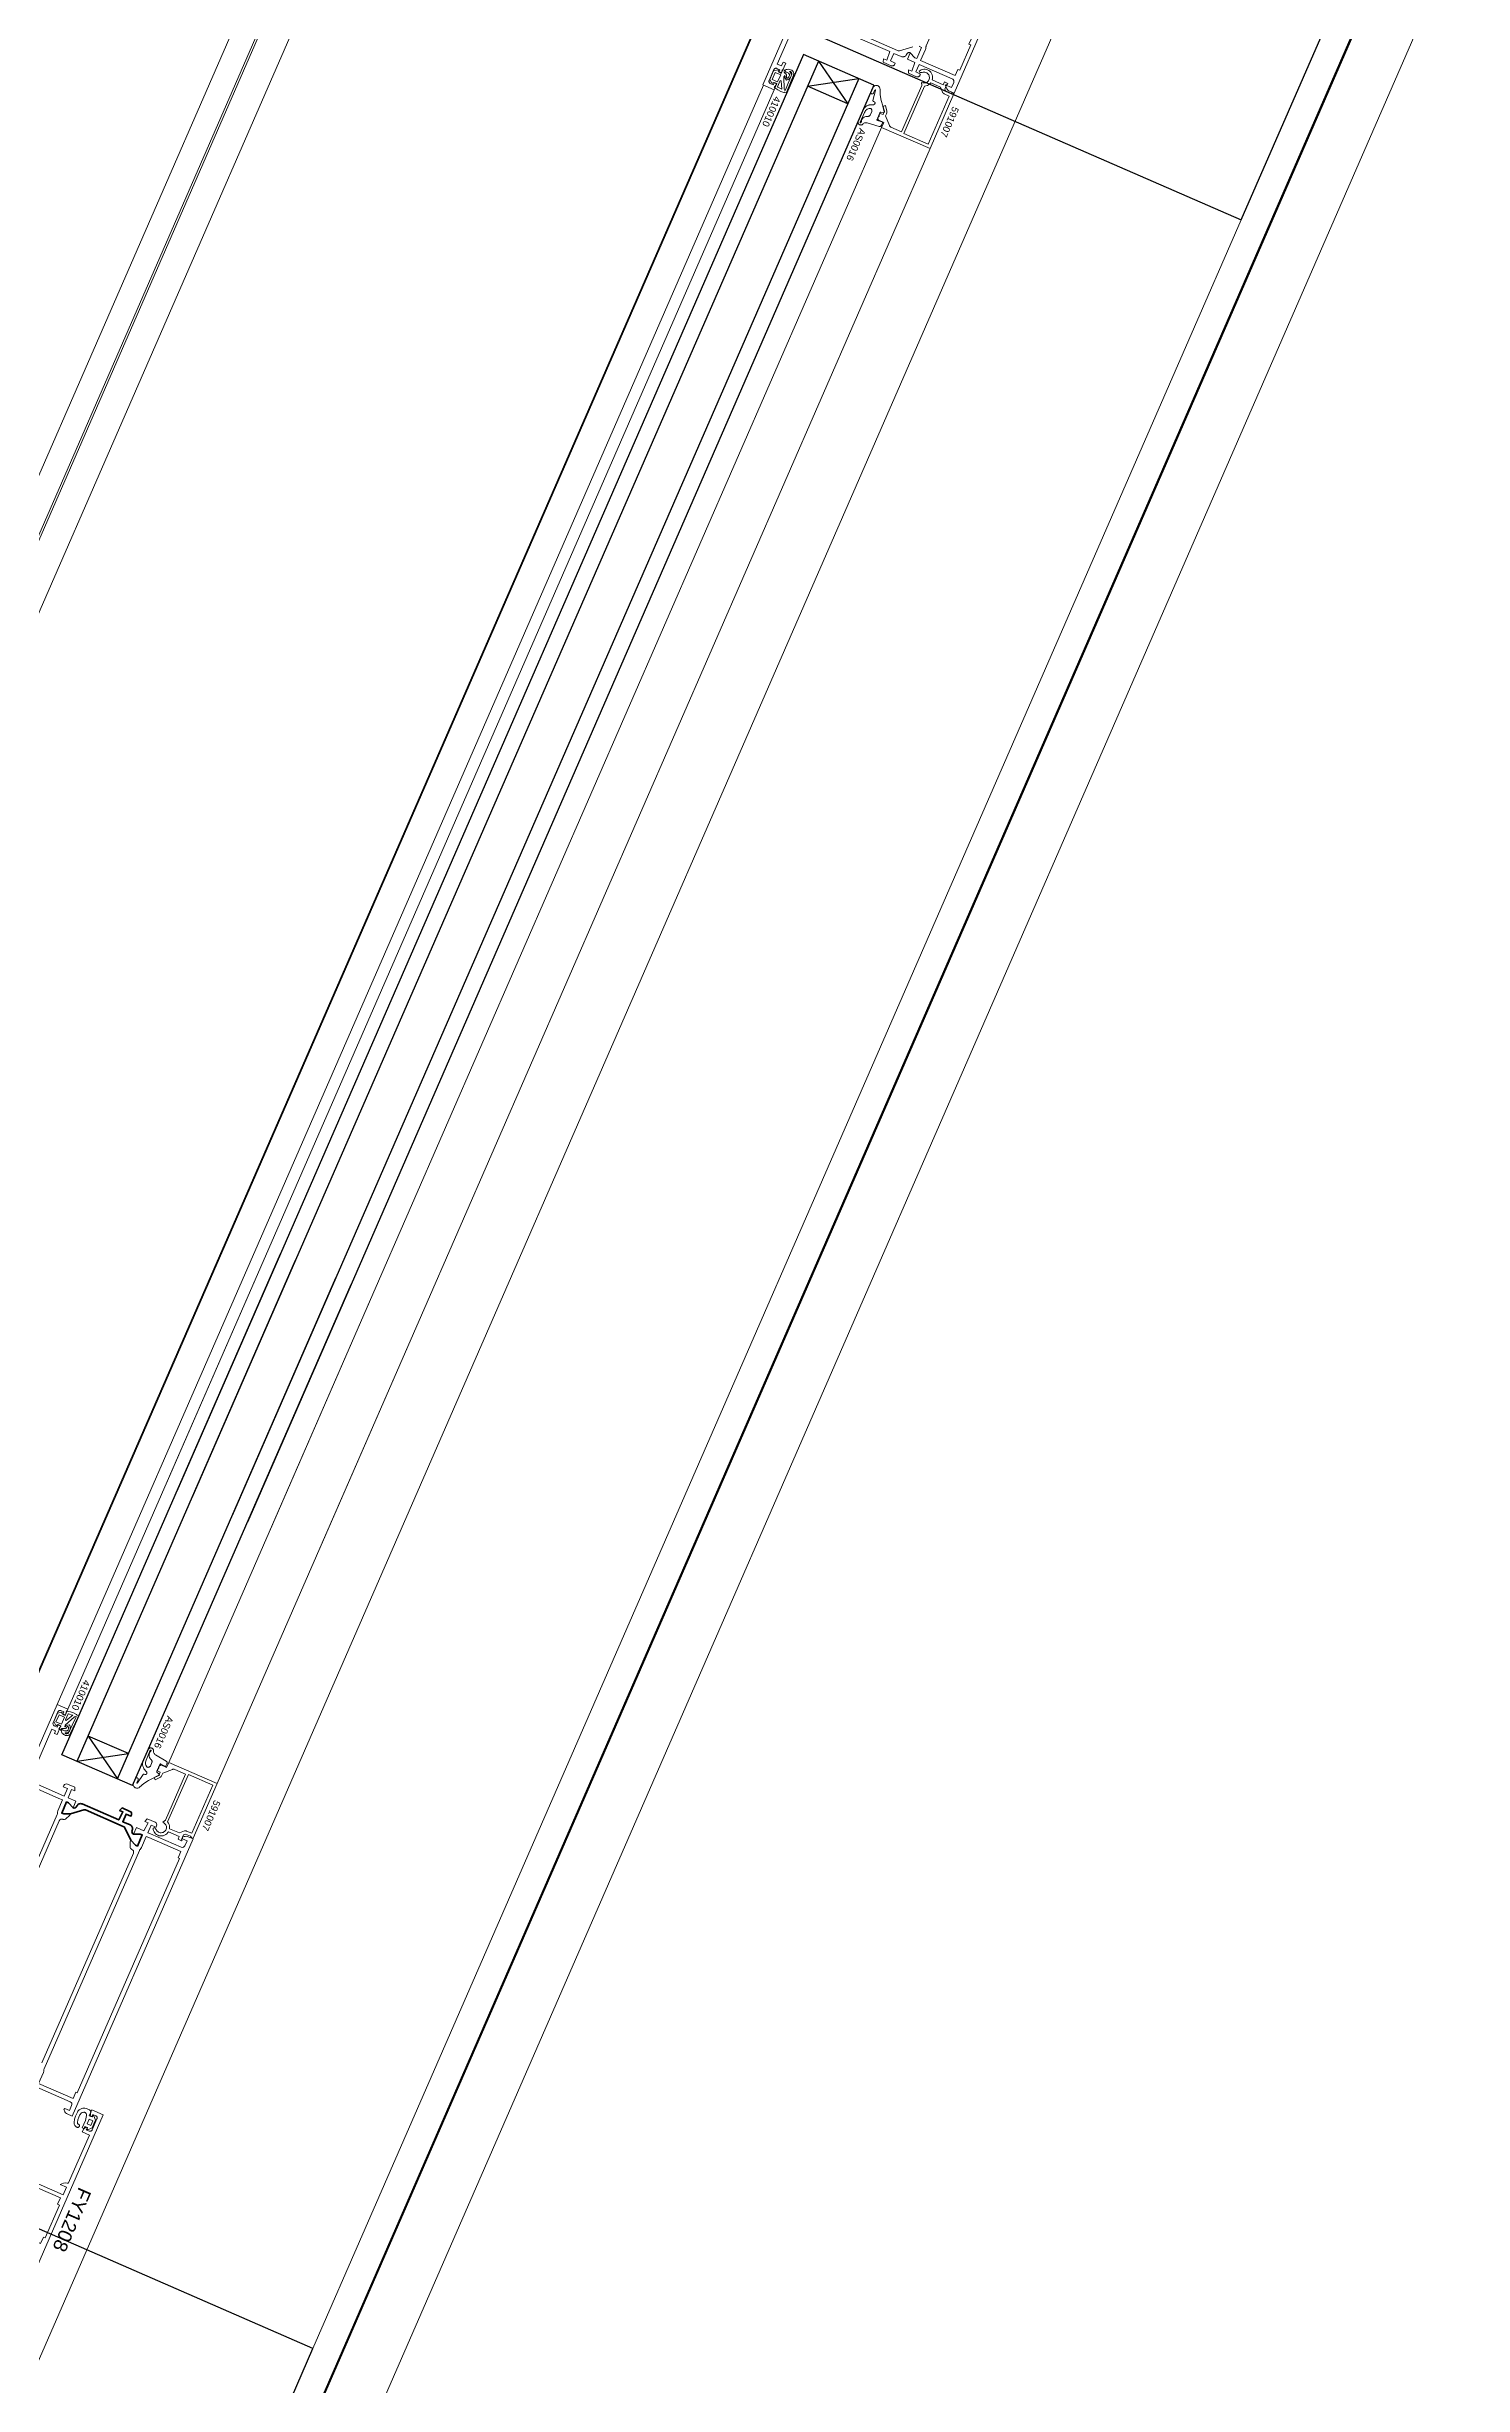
# Model space of a CAD drawing. Header units: millimetres. Extents: x -37281 to 954596, y -59787 to 956680.
# Drawn here: x 5514 to 6029, y -15148 to -14298 of the extents above; entities that cross this region are included whole.
import ezdxf
from ezdxf.enums import TextEntityAlignment as Align

# ---------------------------------------------------------------- set-up
doc = ezdxf.new("R2010")
doc.units = ezdxf.units.MM
doc.header["$MEASUREMENT"] = 0
doc.linetypes.add('Dot & Dashed', pattern=[670.277762, 352.777767, -176.388884, 0, -141.111112])
doc.linetypes.add('Double Dashed', pattern=[1093.611073, 529.166651, -211.666656, 141.111112, -211.666656])
for name, color, linetype, lineweight in [('0_Pen_No__2', 8, 'Continuous', 15), ('0_Pen_No__5', 7, 'Continuous', 25), ('0_Pen_No__6', 7, 'Continuous', 35), ('0_Pen_No__7', 7, 'Continuous', 35), ('0_Pen_No__9', 7, 'Continuous', 13), ('New_A-20-M_Floor_Slab_Pen_No__89', 8, 'Continuous', 20), ('New_A-20-M_Roof_Pen_No__93', 8, 'Continuous', 13), ('New_A-25-M_Curtain_Wall_Pen_No__90', 8, 'Continuous', 20), ('New_A-25-M_Wall_Ext_Pen_No__87', 8, 'Continuous', 20), ('New_ArchiCAD Windows_Pen_No__3', 7, 'Continuous', 18), ('New_ArchiCAD Zone Stamps_Pen_No__9', 7, 'Continuous', 13)]:
    doc.layers.add(name, color=color, linetype=linetype, lineweight=lineweight)
for name, color, linetype, lineweight, true_color in [('0_Pen_No__40', 7, 'Continuous', 35, 0x2a2a2a), ('New_A-15-MG_Structural_Grid_Phase_2_Pen_No__222', 7, 'Continuous', 13, 0x65af33), ('New_A-25-M_Curtain_Wall_Pen_No__69', 7, 'Continuous', 20, 0x606060), ('New_A-35-M_FFE-Zone_Pen_No__74', 7, 'Continuous', 20, 0x606060), ('New_ArchiCAD Windows_Pen_No__23', 7, 'Continuous', 30, 0x2a2a2a)]:
    doc.layers.add(name, color=color, linetype=linetype, lineweight=lineweight, true_color=true_color)
for name, color, linetype in [('New_A-15-MG_Structural_Grid_Phase_2', 7, 'Continuous'), ('New_A-20-M_Floor_Slab', 7, 'Continuous'), ('New_A-20-M_Roof', 7, 'Continuous'), ('New_A-25-M_Curtain_Wall', 7, 'Continuous'), ('New_A-25-M_Wall_Ext', 7, 'Continuous'), ('New_A-35-M_FFE-Zone', 7, 'Continuous'), ('New_ArchiCAD Windows', 7, 'Continuous')]:
    doc.layers.add(name, color=color, linetype=linetype)
doc.styles.add('GENERATED_STYLE_2', font='')
doc.styles.add('GENERATED_STYLE_3', font='')
doc.styles.add('GENERATED_STYLE_4', font='')
doc.styles.get('GENERATED_STYLE_2').set_extended_font_data('Arial', bold=True)
doc.styles.get('GENERATED_STYLE_3').set_extended_font_data('Arial')
doc.styles.get('GENERATED_STYLE_4').set_extended_font_data('Swis721 BT')

# ---------------------------------------------------------------- blocks, each defined once
blk = doc.blocks.new('Wall_2_3', base_point=(10092.6, -4631.3))
at = {"layer": 'New_A-25-M_Wall_Ext_Pen_No__87', "linetype": 'Continuous', "flags": 128}
for points in [[(10000.93, -4591.33), (2142.47, -22613.27)], [(2234.14, -22653.24), (10092.6, -4631.3)]]:
    blk.add_lwpolyline(points, dxfattribs=at)
blk = doc.blocks.new('Wall_4_3', base_point=(9982.59, -4632.6))
at = {"layer": 'New_A-25-M_Wall_Ext_Pen_No__87', "linetype": 'Continuous', "flags": 128}
for points in [[(4871.77, -16353.33), (9982.59, -4632.6)], [(7915.52, -8960.24), (4720.52, -16287.38)]]:
    blk.add_lwpolyline(points, dxfattribs=at)
blk = doc.blocks.new('Single Office_INB 2108_13_3', base_point=(3105.56, -14183.82))
at = {"layer": 'New_A-35-M_FFE-Zone_Pen_No__74', "linetype": 'Continuous'}
blk.add_line((4755.23, -16209.78), (5656.4, -14143.09), dxfattribs=at)
at = {"layer": 'New_ArchiCAD Zone Stamps_Pen_No__9'}
for tag, height, style, p in [('ROOM_NAME', 250, 'GENERATED_STYLE_2', (2604.38, -13138.52)), ('zoneNameLine2', 250, 'GENERATED_STYLE_2', (2415.95, -13570.65)), ('ROOM_NUMBER', 200, 'GENERATED_STYLE_3', (2227.52, -13991.36)), ('measuredAreaCode', 200, 'GENERATED_STYLE_3', (2070.49, -14351.47)), ('DUMMY_649', 200, 'GENERATED_STYLE_3', (2377.9, -14485.51)), ('DUMMY_650', 200, 'GENERATED_STYLE_3', (2727.41, -14637.92)), ('DUMMY_651', 133.33, 'GENERATED_STYLE_3', (3006.7, -14744.46))]:
    blk.add_attdef(tag, text='', height=height, rotation=336.44041, dxfattribs=dict(at, style=style)).set_placement(p, align=Align.TOP_LEFT)
blk = doc.blocks.new('Slab_4_3', base_point=(-34879.65, -33019.01))
at = {"layer": 'New_A-20-M_Floor_Slab_Pen_No__89', "linetype": 'Continuous', "flags": 128}
blk.add_lwpolyline([(19341.14, -30335.29), (10989.45, -26693.54), (10933.09, -26822.78), (1863.41, -22867.95), (9871.66, -4502.51), (4224.74, -2040.17), (4132.95, -2000.14), (2145.42, -6558.18), (-3141.98, -4252.62), (-10743.58, -11326.43), (-11126.43, -10915.01), (-34879.65, -33019.01)], dxfattribs=at)
blk = doc.blocks.new('Slab_8_3', base_point=(10933.09, -26822.78))
at = {"layer": 'New_A-20-M_Floor_Slab_Pen_No__89', "linetype": 'Continuous', "flags": 128}
blk.add_lwpolyline([(10933.09, -26822.78), (1863.41, -22867.95), (9871.66, -4502.51), (18941.33, -8457.33)], close=True, dxfattribs=at)
blk = doc.blocks.new('Triple Window 19[14]_3')
at = {"layer": 'New_ArchiCAD Windows_Pen_No__23', "linetype": 'Continuous'}
for p, q in [((5773.8, -14284.69), (5947.96, -14360.63)), ((5965.15, -14321.22), (5982.34, -14281.8)), ((5947.96, -14360.63), (5965.15, -14321.22)), ((5610.41, -15134.74), (5436.25, -15058.8)), ((5585.43, -15192.03), (5610.41, -15134.74))]:
    blk.add_line(p, q, dxfattribs=at)
at = {"layer": 'New_ArchiCAD Windows_Pen_No__3', "linetype": 'Continuous'}
for p, q in [((6019.46, -13308.51), (5080.16, -15462.63)), ((6354.03, -13454.4), (5414.73, -15608.52)), ((5773.8, -14284.69), (5436.25, -15058.8)), ((5610.41, -15134.74), (5947.96, -14360.63))]:
    blk.add_line(p, q, dxfattribs=at)
blk = doc.blocks.new('Wall_139_3', base_point=(10165.92, -4712.54))
at = {"layer": 'New_ArchiCAD Windows', "color": 251, "linetype": 'Continuous', "lineweight": 20, "true_color": 0x606060}
blk.add_blockref('Triple Window 19[14]_3', (0, 0), dxfattribs=at)
blk = doc.blocks.new('Morph_1_3')
at = {"layer": 'New_A-20-M_Roof_Pen_No__93', "linetype": 'Continuous', "flags": 128}
blk.add_lwpolyline([(2064.53, -22792.01), (10012.82, -4564.06)], dxfattribs=at)
blk = doc.blocks.new('Beam_4_3', base_point=(10000.93, -4591.33))
at = {"layer": 'New_A-25-M_Curtain_Wall_Pen_No__69', "linetype": 'Dot & Dashed'}
blk.add_line((10000.93, -4591.33), (2142.47, -22613.27), dxfattribs=at)
at = {"layer": 'New_A-25-M_Curtain_Wall_Pen_No__90', "linetype": 'Continuous'}
for p, q in [((10000.93, -4591.33), (2142.47, -22613.27)), ((10203.2, -4679.52), (2344.74, -22701.46))]:
    blk.add_line(p, q, dxfattribs=at)
blk = doc.blocks.new('Standard grid marker[55]_3', base_point=(12179.47, 840.07))
at = {"layer": 'New_A-15-MG_Structural_Grid_Phase_2_Pen_No__222', "linetype": 'Double Dashed'}
blk.add_line((11800.31, -29.45), (-2469.84, -32755.44), dxfattribs=at)
at = {"layer": 'New_A-15-MG_Structural_Grid_Phase_2_Pen_No__222', "style": 'GENERATED_STYLE_4'}
for tag, p in [('AC_MarkerText_1_0', (11806.43, 1584.91)), ('AC_MarkerText_1_1', (-3621.73, -33796.76))]:
    blk.add_attdef(tag, text='', height=350, rotation=336.44041, dxfattribs=at).set_placement(p, align=Align.MIDDLE_CENTER)

msp = doc.modelspace()

# ---------------------------------------------------------------- linework, layer by layer
at = {"layer": '0_Pen_No__2', "linetype": 'Continuous', "flags": 128}
for points in [[(5787.07, -14286.11), (5779.27, -14303.99), (5780.83, -14304.67), (5781.43, -14303.29), (5782.35, -14303.69), (5780.75, -14307.36), (5779.83, -14306.96), (5780.23, -14306.04), (5779.13, -14305.56), (5779.01, -14305.52), (5778.89, -14305.5), (5778.76, -14305.5), (5778.64, -14305.51), (5778.52, -14305.55), (5778.41, -14305.61), (5778.3, -14305.68), (5778.21, -14305.76), (5778.14, -14305.86), (5778.08, -14305.98), (5776.32, -14310.01), (5776.28, -14310.13), (5776.26, -14310.25), (5776.26, -14310.38), (5776.27, -14310.5), (5776.31, -14310.62), (5776.36, -14310.73), (5776.44, -14310.84), (5776.52, -14310.93), (5776.62, -14311), (5776.73, -14311.06), (5777.83, -14311.54), (5778.23, -14310.63), (5779.15, -14311.02), (5778.15, -14313.32), (5774.03, -14311.52), (5794.81, -14263.85)], [(5831.02, -14297.64), (5831.76, -14297.96), (5830, -14302), (5829.26, -14301.68), (5827.65, -14299.88), (5827.5, -14299.83), (5827.34, -14299.8), (5827.19, -14299.8), (5827.03, -14299.82), (5826.88, -14299.87), (5826.74, -14299.93), (5826.61, -14300.02), (5826.5, -14300.13), (5826.4, -14300.26), (5826.33, -14300.4), (5826.29, -14300.49), (5826.18, -14300.7), (5826.04, -14300.88), (5825.87, -14301.05), (5825.68, -14301.18), (5825.46, -14301.29), (5825.24, -14301.35), (5825.01, -14301.39), (5824.77, -14301.38), (5824.54, -14301.34), (5824.32, -14301.26), (5821.66, -14300.11), (5820.46, -14302.85), (5822.2, -14303.61), (5822, -14304.07), (5821.93, -14304.21), (5821.83, -14304.34), (5821.72, -14304.45), (5821.59, -14304.54), (5821.45, -14304.6), (5821.3, -14304.65), (5821.14, -14304.67), (5820.99, -14304.67), (5820.83, -14304.64), (5820.68, -14304.59), (5817.8, -14303.33), (5817.88, -14302.06), (5819.07, -14302.58), (5820.19, -14299.47), (5806.9, -14293.67)], [(5809.37, -14293.11), (5823.05, -14299.08), (5823.18, -14299.12), (5823.32, -14299.15), (5823.46, -14299.16), (5823.6, -14299.15), (5823.73, -14299.12), (5828.61, -14297.66)], [(5830.86, -14297.52), (5831.78, -14297.92), (5830, -14302), (5829.26, -14301.68), (5827.65, -14299.88), (5826.61, -14302.26), (5829.36, -14303.46), (5828.24, -14306.58), (5827.04, -14306.05), (5826.96, -14307.33), (5829.85, -14308.59), (5830, -14308.64), (5830.15, -14308.67), (5830.31, -14308.67), (5830.47, -14308.65), (5830.62, -14308.6), (5830.76, -14308.53), (5830.89, -14308.44), (5831, -14308.33), (5831.09, -14308.21), (5831.17, -14308.07), (5831.37, -14307.61), (5829.63, -14306.85), (5830.82, -14304.1), (5842.92, -14309.38), (5843.06, -14309.45), (5843.19, -14309.55), (5843.3, -14309.66), (5843.39, -14309.79), (5843.46, -14309.93), (5843.5, -14310.08), (5843.52, -14310.23), (5843.52, -14310.39), (5843.49, -14310.55), (5843.44, -14310.69), (5842.64, -14312.53), (5840.33, -14311.52), (5840.8, -14312.72), (5840.94, -14313), (5841.12, -14313.26), (5841.34, -14313.49), (5841.59, -14313.68), (5841.86, -14313.82), (5843.6, -14314.58), (5854.39, -14289.83)], [(5831.08, -14307.08), (5830.88, -14306.56), (5831.25, -14306.29), (5831.66, -14306.08), (5832.1, -14305.94), (5832.55, -14305.86), (5833.01, -14305.86), (5833.46, -14305.92), (5833.9, -14306.05), (5834.35, -14306.3), (5834.75, -14306.61), (5835.1, -14306.98), (5835.38, -14307.41), (5835.59, -14307.87), (5835.72, -14308.37), (5835.76, -14308.88), (5835.72, -14309.39), (5835.66, -14309.77), (5839.6, -14311.49), (5840.04, -14310.48), (5841.33, -14311.04), (5841.17, -14311.4), (5840.98, -14311.32), (5840.23, -14313.07), (5840.48, -14313.72), (5842.27, -14314.51), (5843.19, -14314.4), (5843.5, -14314.82), (5834.82, -14334.71), (5817.22, -14327.04), (5818.02, -14325.2), (5815.91, -14324.28), (5815.86, -14323.39), (5816, -14323.3), (5816.11, -14323.19), (5816.21, -14323.05), (5816.28, -14322.91), (5816.33, -14322.75), (5816.36, -14322.59), (5816.35, -14322.43), (5816.32, -14322.27), (5816.73, -14321.91), (5817.74, -14322.35), (5818.2, -14321.3), (5817.63, -14319.38), (5818.59, -14319.1), (5819.05, -14320.67), (5819.11, -14320.94), (5819.14, -14321.22), (5819.12, -14321.5), (5819.06, -14321.77), (5818.97, -14322.03), (5818.66, -14322.75), (5820.06, -14326.32), (5820.12, -14326.46), (5820.22, -14326.59), (5820.33, -14326.7), (5820.45, -14326.8), (5820.6, -14326.87), (5824.51, -14328.58)], [(5824.51, -14328.58), (5831.83, -14311.81), (5831.7, -14310.65), (5832.13, -14310.77), (5832.45, -14310.83), (5832.79, -14310.84), (5833.12, -14310.79), (5833.43, -14310.69), (5833.73, -14310.53), (5833.99, -14310.32), (5834.21, -14310.08), (5834.39, -14309.79), (5834.52, -14309.49), (5834.59, -14309.16), (5834.61, -14308.83), (5834.57, -14308.5), (5834.48, -14308.18), (5834.33, -14307.88), (5834.13, -14307.61), (5833.89, -14307.38), (5833.61, -14307.19), (5833.31, -14307.06), (5832.99, -14306.97), (5832.65, -14306.95), (5832.32, -14306.98), (5832, -14307.06), (5831.08, -14307.08)], [(5552.79, -14945.29), (5552.27, -14945.5), (5552.33, -14945.95), (5552.45, -14946.4), (5552.64, -14946.81), (5552.9, -14947.19), (5553.2, -14947.53), (5553.56, -14947.82), (5553.96, -14948.05), (5554.44, -14948.22), (5554.94, -14948.3), (5555.45, -14948.3), (5555.96, -14948.22), (5556.44, -14948.05), (5556.89, -14947.81), (5557.29, -14947.5), (5557.64, -14947.12), (5557.88, -14946.82), (5561.82, -14948.54), (5561.38, -14949.55), (5562.66, -14950.1), (5562.82, -14949.74), (5562.64, -14949.66), (5563.4, -14947.92), (5564.06, -14947.66), (5565.85, -14948.44), (5566.39, -14949.18), (5566.91, -14949.12), (5575.58, -14929.23), (5557.98, -14921.56), (5557.19, -14923.39), (5555.08, -14922.47), (5554.39, -14923.04), (5554.41, -14923.2), (5554.41, -14923.36), (5554.38, -14923.52), (5554.32, -14923.68), (5554.24, -14923.82), (5554.14, -14923.94), (5554.01, -14924.05), (5553.88, -14924.14), (5553.89, -14924.68), (5554.9, -14925.12), (5554.44, -14926.17), (5552.66, -14927.06), (5553.1, -14927.96), (5554.56, -14927.23), (5554.8, -14927.09), (5555.02, -14926.92), (5555.21, -14926.71), (5555.38, -14926.49), (5555.51, -14926.24), (5555.82, -14925.52), (5559.38, -14924.12), (5559.53, -14924.07), (5559.69, -14924.05), (5559.85, -14924.06), (5560.01, -14924.09), (5560.16, -14924.14), (5564.08, -14925.85)], [(5564.08, -14925.85), (5556.76, -14942.62), (5555.82, -14943.31), (5556.21, -14943.55), (5556.48, -14943.74), (5556.71, -14943.98), (5556.9, -14944.26), (5557.03, -14944.56), (5557.12, -14944.88), (5557.15, -14945.21), (5557.12, -14945.55), (5557.03, -14945.87), (5556.89, -14946.17), (5556.71, -14946.45), (5556.47, -14946.69), (5556.2, -14946.88), (5555.9, -14947.03), (5555.58, -14947.12), (5555.25, -14947.16), (5554.92, -14947.14), (5554.6, -14947.07), (5554.29, -14946.94), (5554.01, -14946.76), (5553.76, -14946.53), (5553.56, -14946.27), (5553.4, -14945.98), (5552.79, -14945.29)], [(5506.62, -15073.12), (5519.64, -15078.79), (5520.84, -15076.05), (5518.52, -15075.04), (5519.73, -15074.56), (5520.5, -15074.43), (5521.26, -15074.59), (5521.44, -15074.67), (5529.11, -15057.07), (5526.55, -15055.95), (5526.94, -15055.04), (5527.01, -15054.91), (5527.1, -15054.79), (5527.21, -15054.68), (5527.34, -15054.59), (5528.01, -15054.18), (5528.3, -15054.43), (5527.98, -15055.16), (5529.08, -15055.64), (5529.2, -15055.68), (5529.32, -15055.7), (5529.45, -15055.7), (5529.57, -15055.69), (5529.69, -15055.65), (5529.81, -15055.6), (5529.91, -15055.52), (5530, -15055.44), (5530.08, -15055.34), (5530.13, -15055.23), (5531.89, -15051.19), (5531.93, -15051.07), (5531.96, -15050.95), (5531.96, -15050.82), (5531.94, -15050.7), (5531.9, -15050.58), (5531.85, -15050.47), (5531.78, -15050.36), (5531.69, -15050.27), (5531.59, -15050.2), (5531.48, -15050.14), (5530.38, -15049.66), (5530.06, -15050.39), (5529.68, -15050.35), (5529.52, -15049.57), (5529.5, -15049.42), (5529.51, -15049.27), (5529.54, -15049.12), (5529.59, -15048.98), (5530.06, -15047.88), (5534.19, -15049.68), (5502.61, -15122.1)], [(5530.78, -15052.99), (5530.12, -15054.52), (5528.52, -15055.15), (5528.34, -15055), (5528.43, -15054.37), (5527.42, -15053.93)]]:
    msp.add_lwpolyline(points, dxfattribs=at)
for points in [[(5831.42, -14302.73), (5833.16, -14298.74), (5833.26, -14298.45), (5833.32, -14298.15), (5833.33, -14297.85), (5833.34, -14297.7), (5833.37, -14297.55), (5833.42, -14297.41), (5834.88, -14294.05), (5834.95, -14293.92), (5835.04, -14293.8), (5835.14, -14293.7), (5835.36, -14293.48), (5835.54, -14293.23), (5835.68, -14292.96), (5837.42, -14288.98), (5849.98, -14294.45), (5848.98, -14296.74), (5849.62, -14297.02), (5845.62, -14306.19), (5844.98, -14305.91), (5843.98, -14308.2)], [(5825.31, -14329.25), (5834.2, -14333.13), (5841.84, -14315.62), (5839.93, -14314.79), (5839.79, -14314.72), (5839.66, -14314.62), (5839.56, -14314.51), (5839.47, -14314.38), (5839.4, -14314.24), (5838.67, -14312.39), (5835.09, -14310.83), (5834.73, -14311.21), (5834.31, -14311.52), (5833.85, -14311.76), (5833.36, -14311.92), (5832.84, -14311.99)], [(5565.11, -14925.97), (5574, -14929.85), (5566.37, -14947.36), (5564.46, -14946.53), (5564.31, -14946.47), (5564.16, -14946.45), (5564, -14946.44), (5563.85, -14946.47), (5563.7, -14946.51), (5561.84, -14947.24), (5558.26, -14945.68), (5558.3, -14945.16), (5558.24, -14944.64), (5558.1, -14944.14), (5557.88, -14943.66), (5557.58, -14943.24)], [(5506.02, -15074.49), (5504.28, -15078.48), (5504.14, -15078.75), (5503.96, -15079), (5503.75, -15079.21), (5503.64, -15079.32), (5503.55, -15079.44), (5503.48, -15079.57), (5500.82, -15085.68), (5500.77, -15085.82), (5500.74, -15085.96), (5500.74, -15086.11), (5500.72, -15086.42), (5500.67, -15086.72), (5500.57, -15087.01), (5498.83, -15090.99), (5511.39, -15096.47), (5512.39, -15094.18), (5513.03, -15094.46), (5518.22, -15082.54), (5517.58, -15082.26), (5518.58, -15079.97)]]:
    msp.add_lwpolyline(points, close=True, dxfattribs=at)
for points in [[(5507.66, -14927.39), (5515.45, -14909.51), (5516.83, -14910.11), (5516.43, -14911.03), (5517.35, -14911.43), (5518.74, -14908.22), (5517.83, -14907.82), (5517.43, -14908.74), (5516.33, -14908.26, -0.414214), (5515.91, -14907.2), (5517.67, -14903.17, -0.414214), (5518.73, -14902.76), (5519.83, -14903.24), (5519.43, -14904.15), (5520.34, -14904.55), (5521.34, -14902.26), (5517.4, -14900.54), (5453.45, -15047.21)], [(5484.93, -15019.04), (5518.19, -14942.78, -0.414214), (5519.5, -14942.26), (5519.55, -14942.28, 0.294108), (5520.62, -14942.11), (5521.94, -14940.92), (5522.22, -14940.28), (5519.8, -14940.32), (5519.07, -14940), (5520.83, -14935.96), (5521.56, -14936.28), (5523.18, -14938.08), (5524.22, -14935.7), (5521.47, -14934.5), (5522.58, -14931.38), (5523.78, -14931.91), (5523.86, -14930.63), (5521.16, -14929.45, 0.414214), (5519.84, -14929.97), (5519.64, -14930.43), (5521.2, -14931.11), (5520, -14933.86), (5518.58, -14933.24), (5508.18, -14928.7, -0.414214)], [(5511.88, -15030.79), (5545.13, -14954.53, 0.414214), (5544.62, -14953.21), (5544.57, -14953.19, -0.294108), (5543.97, -14952.29), (5543.94, -14950.51), (5544.22, -14949.87), (5545.84, -14951.67), (5546.57, -14951.99), (5548.33, -14947.96), (5547.59, -14947.64), (5545.18, -14947.67), (5546.22, -14945.29), (5548.97, -14946.49), (5550.49, -14943.55), (5549.29, -14943.03), (5550.17, -14942.1), (5553.06, -14943.36, -0.414214), (5553.57, -14944.68), (5553.37, -14945.14), (5551.63, -14944.38), (5550.43, -14947.13), (5551.33, -14947.52), (5562.53, -14952.4, 0.414214), (5563.85, -14951.89), (5564.65, -14950.05), (5563, -14949.33), (5563.01, -14948.78), (5563.54, -14948.57, -0.198912), (5565.07, -14948.6), (5566.81, -14949.36), (5522.84, -15050.19), (5521.1, -15049.43, -0.198912), (5520.04, -15048.33), (5519.83, -15047.8), (5520.23, -15047.42), (5521.88, -15048.14), (5522.68, -15046.3, 0.414214), (5522.16, -15044.99), (5510.06, -15039.71)], [(5547.56, -14953.22, 0.112281), (5547.29, -14953.58), (5512.65, -15033.02, 0.112281), (5512.57, -15033.45, -0.112281), (5512.4, -15034.35), (5510.66, -15038.33), (5523.22, -15043.81), (5524.22, -15041.52), (5524.68, -15041.72), (5561.85, -14956.47), (5561.39, -14956.27), (5562.39, -14953.98), (5550.71, -14948.89)], [(5550.71, -14948.89), (5549.83, -14948.5), (5548.1, -14952.49, -0.112281), (5547.56, -14953.22)]]:
    msp.add_lwpolyline(points, format="xyb", dxfattribs=at)
msp.add_lwpolyline([(5518.07, -14934.65), (5519.4, -14935.23), (5517.66, -14939.22, 0.112281), (5517.49, -14940.11, -0.112281), (5517.41, -14940.55), (5482.77, -15019.99, -0.112281), (5482.51, -15020.34, 0.112281), (5481.97, -15021.08), (5480.23, -15025.06), (5467.67, -15019.59), (5468.67, -15017.3), (5468.4, -15017.18), (5505.57, -14931.93), (5505.84, -14932.05), (5506.84, -14929.76)], format="xyb", close=True, dxfattribs=at)
at = {"layer": '0_Pen_No__40', "linetype": 'Continuous'}
msp.add_line((9735.36, -5700.74), (2596.69, -22071.98), dxfattribs=at)
at = {"layer": '0_Pen_No__5', "linetype": 'Continuous'}
for p, q in [((5788.76, -14300.49), (5598.61, -14736.58)), ((5794.26, -14302.89), (5604.1, -14738.98)), ((5814.43, -14311.68), (5788.76, -14300.49)), ((5794.26, -14302.89), (5804.93, -14318.45)), ((5808.93, -14309.28), (5618.77, -14745.37)), ((5814.43, -14311.68), (5624.27, -14747.77)), ((5790.27, -14312.05), (5808.93, -14309.28)), ((5804.93, -14318.45), (5790.27, -14312.05)), ((5519.16, -14918.77), (5598.61, -14736.58)), ((5598.61, -14736.58), (5560.93, -14822.97)), ((5524.66, -14921.16), (5604.1, -14738.98)), ((5539.33, -14927.56), (5618.77, -14745.37)), ((5604.1, -14738.98), (5566.43, -14825.37)), ((5618.77, -14745.37), (5581.1, -14831.77)), ((5544.83, -14929.96), (5624.27, -14747.77)), ((5624.27, -14747.77), (5586.6, -14834.16)), ((5543.33, -14918.39), (5528.66, -14912)), ((5528.66, -14912), (5539.33, -14927.56)), ((5544.83, -14929.96), (5519.16, -14918.77)), ((5524.66, -14921.16), (5543.33, -14918.39))]:
    msp.add_line(p, q, dxfattribs=at)
at = {"layer": '0_Pen_No__6', "linetype": 'Continuous', "flags": 128}
msp.add_lwpolyline([(5524.49, -14937.56, -0.414214), (5523.18, -14938.08), (5521.56, -14936.28), (5520.83, -14935.96), (5519.07, -14940), (5519.8, -14940.32), (5522.21, -14940.3), (5527.09, -14938.84, -0.176327), (5527.77, -14938.88), (5541.46, -14944.85, -0.176327), (5541.96, -14945.32), (5544.21, -14949.89), (5545.84, -14951.67), (5546.57, -14951.99), (5548.33, -14947.96), (5547.59, -14947.64), (5545.18, -14947.67, -0.414214), (5544.66, -14946.36), (5544.7, -14946.27, 0.414214), (5543.93, -14944.29), (5541.27, -14943.13), (5542.47, -14940.38), (5544.21, -14941.14), (5544.41, -14940.68, 0.414214), (5543.89, -14939.37), (5541, -14938.11), (5540.12, -14939.03), (5541.32, -14939.56), (5539.8, -14942.49), (5526.51, -14936.7, 0.414214), (5524.53, -14937.47)], format="xyb", close=True, dxfattribs=at)
at = {"layer": '0_Pen_No__9', "linetype": 'Continuous'}
for p, q in [((5774.21, -14311.6), (5590.45, -14733.02)), ((5778.15, -14313.32), (5594.39, -14734.74)), ((5817.22, -14327.04), (5632.25, -14751.25)), ((5834.82, -14334.71), (5649.85, -14758.92)), ((5517.4, -14900.54), (5590.45, -14733.02)), ((5521.34, -14902.26), (5594.39, -14734.74)), ((5594.39, -14734.74), (5556.72, -14821.13)), ((5557.98, -14921.56), (5632.25, -14751.25)), ((5632.25, -14751.25), (5594.57, -14837.64)), ((5575.58, -14929.23), (5649.85, -14758.92)), ((5649.85, -14758.92), (5612.17, -14845.32))]:
    msp.add_line(p, q, dxfattribs=at)
at = {"layer": '0_Pen_No__9', "linetype": 'Continuous', "flags": 128}
for points in [[(5785.16, -14308.05), (5782.75, -14313.92), (5782.47, -14314.48), (5781.91, -14314.21), (5781.84, -14314.37), (5781.67, -14314.33), (5780.52, -14313.92), (5779.43, -14313.37), (5778.43, -14312.68), (5778.2, -14312.51), (5779.1, -14311.22), (5777.79, -14310.65), (5777.67, -14310.92), (5777.3, -14310.93), (5776.62, -14309.56), (5777.96, -14306.5), (5779.43, -14306.07), (5779.67, -14306.34), (5779.55, -14306.62), (5780.86, -14307.19), (5781.1, -14306.08), (5781.88, -14306.24), (5781.75, -14306.87), (5782.1, -14307.38), (5782.21, -14307.43), (5782.32, -14307.49), (5782.41, -14307.56), (5782.49, -14307.65), (5782.55, -14307.76), (5782.6, -14307.87), (5782.62, -14307.98), (5782.67, -14308.16), (5782.69, -14308.34), (5782.67, -14308.52), (5782.63, -14308.69), (5782.56, -14308.86), (5782.81, -14309.14), (5783.01, -14309.05), (5783.2, -14308.92), (5783.37, -14308.77), (5783.51, -14308.59), (5783.62, -14308.4), (5783.7, -14308.18), (5783.72, -14308.05), (5783.71, -14307.92), (5783.69, -14307.78), (5783.64, -14307.66), (5783.56, -14307.54), (5783.47, -14307.44), (5783.37, -14307.36), (5783.19, -14307.2), (5782.99, -14307.08), (5782.77, -14306.98), (5782.54, -14306.92), (5782.3, -14306.89), (5782.11, -14306.18), (5782.5, -14306.01), (5782.9, -14305.92), (5783.32, -14305.89), (5783.74, -14305.94), (5784.14, -14306.05), (5784.52, -14306.24), (5784.86, -14306.48), (5785.01, -14306.67), (5785.13, -14306.88), (5785.22, -14307.1), (5785.26, -14307.34), (5785.27, -14307.58), (5785.23, -14307.82)], [(5779.39, -14310.47), (5777.37, -14309.6), (5778.49, -14307.03), (5780.51, -14307.91)], [(5779.48, -14312.33), (5779.37, -14312.26), (5780.36, -14310.01), (5780.74, -14310.07), (5780.98, -14313.14), (5780.75, -14313.04)], [(5782.25, -14313.41), (5784.57, -14307.69), (5784.58, -14307.55), (5784.57, -14307.4), (5784.54, -14307.26), (5784.48, -14307.12), (5784.41, -14307), (5784.31, -14306.89), (5784.2, -14306.8), (5784.07, -14306.73), (5783.94, -14306.67), (5783.79, -14306.64), (5783.73, -14306.8), (5783.92, -14306.95), (5784.08, -14307.12), (5784.21, -14307.32), (5784.31, -14307.54), (5784.37, -14307.77), (5784.39, -14308), (5784.37, -14308.24), (5784.24, -14308.58), (5784.06, -14308.89), (5783.83, -14309.16), (5783.56, -14309.4), (5783.26, -14309.59), (5782.93, -14309.73), (5782.58, -14309.81), (5781.96, -14308.7), (5782.18, -14308.47), (5782.07, -14308.18), (5781.72, -14308.66), (5781.78, -14313.12), (5782, -14313.59), (5782.19, -14313.58)], [(5816.27, -14326.68), (5816.41, -14326.7), (5816.54, -14326.69), (5816.67, -14326.65), (5816.79, -14326.6), (5816.9, -14326.53), (5817, -14326.44), (5817.08, -14326.33), (5817.15, -14326.22), (5817.5, -14325.41), (5817.51, -14325.36), (5817.52, -14325.31), (5817.52, -14325.26), (5817.51, -14325.21), (5817.49, -14325.16), (5817.47, -14325.12), (5817.44, -14325.08), (5817.4, -14325.05), (5817.35, -14325.02), (5817.31, -14325), (5815.74, -14324.53), (5815.69, -14324.51), (5815.65, -14324.49), (5815.61, -14324.45), (5815.58, -14324.41), (5815.55, -14324.37), (5815.53, -14324.32), (5815.52, -14324.27), (5815.52, -14324.22), (5815.53, -14324.17), (5815.55, -14324.12), (5816.62, -14321.66), (5816.64, -14321.62), (5816.67, -14321.58), (5816.7, -14321.55), (5816.74, -14321.52), (5816.78, -14321.5), (5816.83, -14321.49), (5816.87, -14321.48), (5816.92, -14321.48), (5817.98, -14321.55), (5818.03, -14321.54), (5818.08, -14321.54), (5818.13, -14321.52), (5818.17, -14321.49), (5818.21, -14321.46), (5818.25, -14321.42), (5818.27, -14321.38), (5818.29, -14321.33), (5818.3, -14321.28), (5818.3, -14321.23), (5818.3, -14321.18), (5818.28, -14321.14), (5817.69, -14319.21), (5817.06, -14317.22), (5816.71, -14315.17), (5816.65, -14313.08), (5816.61, -14312.84), (5816.54, -14312.62), (5816.43, -14312.4), (5816.29, -14312.21), (5816.11, -14312.05), (5815.91, -14311.92), (5815.69, -14311.83), (5815.46, -14311.77), (5815.22, -14311.76), (5814.98, -14311.79), (5814.75, -14311.85), (5814.53, -14311.96), (5814.34, -14312.1), (5814.17, -14312.27), (5813.35, -14314.16), (5813.32, -14314.24), (5813.31, -14314.32), (5813.31, -14314.4), (5813.32, -14314.48), (5813.35, -14314.56), (5813.39, -14314.63), (5813.44, -14314.7), (5813.5, -14314.75), (5813.57, -14314.8), (5813.64, -14314.83), (5813.73, -14314.85), (5813.81, -14314.86), (5813.89, -14314.85), (5813.97, -14314.83), (5814.05, -14314.8), (5814.11, -14314.75), (5814.17, -14314.7), (5814.23, -14314.63), (5814.26, -14314.56), (5814.69, -14313.59), (5814.71, -14313.54), (5814.74, -14313.5), (5814.77, -14313.47), (5814.81, -14313.44), (5814.85, -14313.42), (5814.9, -14313.4), (5814.95, -14313.4), (5814.96, -14313.44), (5814.97, -14313.49), (5814.97, -14313.53), (5814.96, -14313.58), (5814.08, -14317.25), (5814.07, -14317.33), (5814.1, -14317.39), (5814.12, -14317.44), (5814.14, -14317.48), (5814.18, -14317.51), (5814.21, -14317.54), (5814.26, -14317.56), (5814.54, -14317.68), (5814.61, -14317.73), (5814.68, -14317.78), (5814.74, -14317.85), (5814.79, -14317.92), (5814.82, -14318), (5814.84, -14318.09), (5814.84, -14318.17), (5814.82, -14318.26), (5814.8, -14318.34), (5814.76, -14318.42), (5814.7, -14318.49), (5814.64, -14318.54), (5814.38, -14318.73), (5814.35, -14318.75), (5814.31, -14318.77), (5814.26, -14318.78), (5814.22, -14318.79), (5812.79, -14318.85), (5812.72, -14318.86), (5812.65, -14318.88), (5812.33, -14318.98), (5811.87, -14319.18), (5811.44, -14319.45), (5811.07, -14319.79), (5810.76, -14320.19), (5810.53, -14320.63), (5808.73, -14324.75), (5808.68, -14324.91), (5808.65, -14325.07), (5808.65, -14325.24), (5808.68, -14325.4), (5808.73, -14325.56), (5808.81, -14325.7), (5808.92, -14325.83), (5809.04, -14325.95), (5809.18, -14326.03), (5809.33, -14326.1), (5809.49, -14326.14), (5809.66, -14326.15), (5809.82, -14326.14), (5809.98, -14326.09), (5810.13, -14326.02), (5810.27, -14325.93), (5810.39, -14325.82), (5810.57, -14325.65), (5810.77, -14325.51), (5810.99, -14325.41), (5811.22, -14325.34), (5811.46, -14325.32), (5811.71, -14325.33), (5811.94, -14325.38)], [(5813.65, -14321.22), (5813.69, -14321.1), (5813.71, -14320.96), (5813.71, -14320.83), (5813.69, -14320.69), (5813.64, -14320.57), (5813.57, -14320.45), (5813.49, -14320.35), (5813.39, -14320.26), (5813.27, -14320.19), (5813.14, -14320.14), (5813.01, -14320.11), (5812.88, -14320.1), (5812.74, -14320.12), (5812.37, -14320.24), (5812.02, -14320.41), (5811.69, -14320.63), (5811.41, -14320.91), (5811.18, -14321.22), (5810.99, -14321.57), (5809.44, -14325.12), (5809.43, -14325.14), (5809.43, -14325.16), (5809.43, -14325.19), (5809.43, -14325.21), (5809.44, -14325.24), (5809.45, -14325.26), (5809.47, -14325.28), (5809.49, -14325.3), (5809.51, -14325.31), (5809.53, -14325.32), (5809.56, -14325.33), (5809.58, -14325.33), (5809.61, -14325.32), (5809.63, -14325.32), (5809.65, -14325.31), (5809.67, -14325.3), (5809.69, -14325.28), (5809.71, -14325.26), (5809.72, -14325.24), (5809.86, -14324.9), (5809.88, -14324.86), (5809.89, -14324.81), (5809.89, -14324.77), (5809.88, -14324.72), (5809.87, -14324.68), (5809.85, -14324.63), (5809.83, -14324.6), (5809.79, -14324.56), (5809.83, -14324.48), (5810.01, -14324.14), (5810.24, -14323.83), (5810.51, -14323.56), (5810.83, -14323.34), (5811.17, -14323.17), (5811.53, -14323.05), (5811.91, -14322.99), (5812.3, -14322.99), (5812.42, -14322.98), (5812.54, -14322.97), (5812.66, -14322.93), (5812.77, -14322.87), (5812.87, -14322.8), (5812.96, -14322.71), (5813.03, -14322.62), (5813.09, -14322.51)], [(5522.25, -14910.98), (5524.92, -14905.22), (5525.13, -14904.63), (5524.55, -14904.4), (5524.62, -14904.24), (5524.48, -14904.15), (5523.4, -14903.58), (5522.25, -14903.16), (5521.07, -14902.89), (5520.78, -14902.85), (5520.45, -14904.38), (5519.14, -14903.81), (5519.26, -14903.53), (5519.02, -14903.26), (5517.55, -14903.7), (5516.22, -14906.76), (5516.9, -14908.13), (5517.26, -14908.12), (5517.38, -14907.84), (5518.69, -14908.42), (5518.04, -14909.35), (5518.7, -14909.81), (5519.06, -14909.29), (5519.68, -14909.19), (5519.79, -14909.25), (5519.91, -14909.28), (5520.02, -14909.3), (5520.14, -14909.29), (5520.26, -14909.27), (5520.37, -14909.23), (5520.48, -14909.17), (5520.64, -14909.08), (5520.78, -14908.97), (5520.9, -14908.84), (5521, -14908.69), (5521.07, -14908.53), (5521.45, -14908.51), (5521.52, -14908.73), (5521.56, -14908.95), (5521.56, -14909.18), (5521.53, -14909.4), (5521.46, -14909.62), (5521.36, -14909.82), (5521.27, -14909.92), (5521.17, -14910.01), (5521.05, -14910.08), (5520.93, -14910.13), (5520.8, -14910.15), (5520.66, -14910.16), (5520.53, -14910.14), (5520.29, -14910.11), (5520.06, -14910.05), (5519.84, -14909.96), (5519.64, -14909.83), (5519.46, -14909.67), (5518.81, -14910.02), (5518.95, -14910.41), (5519.15, -14910.78), (5519.42, -14911.1), (5519.74, -14911.38), (5520.1, -14911.59), (5520.49, -14911.75), (5520.9, -14911.83), (5521.14, -14911.81), (5521.37, -14911.76), (5521.6, -14911.67), (5521.8, -14911.54), (5521.98, -14911.38), (5522.13, -14911.19)], [(5520.1, -14905.1), (5518.09, -14904.22), (5516.97, -14906.79), (5518.98, -14907.67)], [(5524.2, -14905.21), (5521.59, -14910.79), (5521.49, -14910.9), (5521.38, -14910.99), (5521.25, -14911.06), (5521.11, -14911.11), (5520.97, -14911.14), (5520.83, -14911.15), (5520.68, -14911.13), (5520.54, -14911.09), (5520.41, -14911.02), (5520.29, -14910.94), (5520.37, -14910.78), (5520.6, -14910.82), (5520.84, -14910.82), (5521.07, -14910.78), (5521.3, -14910.7), (5521.51, -14910.59), (5521.69, -14910.44), (5521.86, -14910.27), (5522.01, -14909.95), (5522.12, -14909.61), (5522.17, -14909.25), (5522.16, -14908.89), (5522.09, -14908.54), (5521.97, -14908.2), (5521.79, -14907.89), (5520.55, -14908.19), (5520.53, -14908.51), (5520.24, -14908.63), (5520.36, -14908.04), (5523.66, -14905.05), (5524.16, -14904.9), (5524.28, -14905.04)], [(5521.52, -14903.9), (5521.4, -14903.87), (5520.42, -14906.13), (5520.73, -14906.37), (5523.14, -14904.45), (5522.91, -14904.35)], [(5557.08, -14921.1), (5557.18, -14921.19), (5557.26, -14921.29), (5557.33, -14921.41), (5557.37, -14921.54), (5557.39, -14921.67), (5557.39, -14921.8), (5557.37, -14921.93), (5557.33, -14922.06), (5556.98, -14922.86), (5556.95, -14922.91), (5556.92, -14922.95), (5556.89, -14922.98), (5556.84, -14923.01), (5556.8, -14923.03), (5556.75, -14923.04), (5556.7, -14923.04), (5556.65, -14923.04), (5556.6, -14923.02), (5556.55, -14923), (5555.14, -14922.17), (5555.09, -14922.15), (5555.04, -14922.13), (5554.99, -14922.13), (5554.94, -14922.13), (5554.89, -14922.14), (5554.85, -14922.16), (5554.8, -14922.19), (5554.77, -14922.22), (5554.73, -14922.26), (5554.71, -14922.31), (5553.63, -14924.77), (5553.62, -14924.82), (5553.61, -14924.86), (5553.61, -14924.91), (5553.62, -14924.95), (5553.63, -14925), (5553.65, -14925.04), (5553.67, -14925.08), (5553.7, -14925.11), (5554.48, -14925.85), (5554.51, -14925.89), (5554.54, -14925.93), (5554.56, -14925.98), (5554.57, -14926.02), (5554.57, -14926.07), (5554.57, -14926.12), (5554.55, -14926.17), (5554.53, -14926.22), (5554.5, -14926.26), (5554.47, -14926.29), (5554.43, -14926.32), (5554.38, -14926.35), (5552.57, -14927.23), (5550.68, -14928.11), (5548.94, -14929.26), (5547.37, -14930.63), (5547.17, -14930.77), (5546.95, -14930.87), (5546.72, -14930.93), (5546.48, -14930.95), (5546.25, -14930.94), (5546.01, -14930.88), (5545.8, -14930.78), (5545.6, -14930.65), (5545.42, -14930.48), (5545.28, -14930.29), (5545.17, -14930.07), (5545.1, -14929.85), (5545.08, -14929.61), (5545.09, -14929.37), (5545.91, -14927.48), (5545.95, -14927.41), (5546, -14927.34), (5546.06, -14927.28), (5546.13, -14927.24), (5546.21, -14927.21), (5546.29, -14927.19), (5546.37, -14927.18), (5546.45, -14927.19), (5546.53, -14927.21), (5546.61, -14927.24), (5546.67, -14927.28), (5546.74, -14927.34), (5546.79, -14927.4), (5546.83, -14927.48), (5546.85, -14927.55), (5546.87, -14927.64), (5546.87, -14927.72), (5546.85, -14927.8), (5546.83, -14927.88), (5546.4, -14928.85), (5546.39, -14928.9), (5546.38, -14928.94), (5546.37, -14928.99), (5546.38, -14929.04), (5546.39, -14929.08), (5546.41, -14929.13), (5546.44, -14929.17), (5546.48, -14929.15), (5546.52, -14929.12), (5546.55, -14929.09), (5546.58, -14929.05), (5548.67, -14925.92), (5548.72, -14925.85), (5548.79, -14925.82), (5548.83, -14925.81), (5548.88, -14925.8), (5548.93, -14925.8), (5548.98, -14925.81), (5549.02, -14925.83), (5549.3, -14925.95), (5549.39, -14925.98), (5549.47, -14925.99), (5549.56, -14925.99), (5549.64, -14925.97), (5549.73, -14925.94), (5549.8, -14925.9), (5549.87, -14925.84), (5549.92, -14925.77), (5549.96, -14925.69), (5549.99, -14925.61), (5550, -14925.52), (5550, -14925.44), (5549.97, -14925.13), (5549.96, -14925.08), (5549.94, -14925.04), (5549.92, -14925), (5549.9, -14924.97), (5548.97, -14923.88), (5548.93, -14923.82), (5548.89, -14923.76), (5548.75, -14923.45), (5548.58, -14922.97), (5548.5, -14922.48), (5548.49, -14921.98), (5548.57, -14921.48), (5548.73, -14921.01), (5550.53, -14916.89), (5550.61, -14916.74), (5550.71, -14916.61), (5550.83, -14916.5), (5550.97, -14916.41), (5551.12, -14916.34), (5551.28, -14916.3), (5551.45, -14916.29), (5551.61, -14916.3), (5551.77, -14916.34), (5551.93, -14916.41), (5552.06, -14916.5), (5552.19, -14916.61), (5552.29, -14916.75), (5552.36, -14916.89), (5552.42, -14917.05), (5552.44, -14917.21), (5552.44, -14917.38), (5552.44, -14917.62), (5552.47, -14917.86), (5552.55, -14918.09), (5552.66, -14918.31), (5552.8, -14918.5), (5552.98, -14918.67), (5553.18, -14918.81)], [(5551.29, -14922.89), (5551.23, -14923.01), (5551.14, -14923.12), (5551.04, -14923.21), (5550.93, -14923.28), (5550.81, -14923.33), (5550.67, -14923.36), (5550.54, -14923.37), (5550.4, -14923.36), (5550.27, -14923.32), (5550.15, -14923.26), (5550.04, -14923.18), (5549.95, -14923.09), (5549.87, -14922.98), (5549.7, -14922.62), (5549.58, -14922.25), (5549.53, -14921.86), (5549.54, -14921.47), (5549.61, -14921.08), (5549.73, -14920.71), (5551.28, -14917.16), (5551.29, -14917.14), (5551.31, -14917.12), (5551.33, -14917.1), (5551.35, -14917.09), (5551.37, -14917.08), (5551.4, -14917.07), (5551.42, -14917.07), (5551.44, -14917.07), (5551.47, -14917.08), (5551.49, -14917.09), (5551.51, -14917.1), (5551.53, -14917.12), (5551.55, -14917.14), (5551.56, -14917.16), (5551.57, -14917.18), (5551.57, -14917.21), (5551.57, -14917.23), (5551.57, -14917.26), (5551.56, -14917.28), (5551.41, -14917.62), (5551.39, -14917.66), (5551.36, -14917.69), (5551.33, -14917.73), (5551.29, -14917.75), (5551.25, -14917.77), (5551.21, -14917.79), (5551.16, -14917.8), (5551.11, -14917.8), (5551.08, -14917.88), (5550.95, -14918.24), (5550.88, -14918.62), (5550.87, -14919), (5550.92, -14919.38), (5551.03, -14919.75), (5551.19, -14920.1), (5551.4, -14920.42), (5551.66, -14920.7), (5551.75, -14920.79), (5551.82, -14920.9), (5551.87, -14921.01), (5551.9, -14921.13), (5551.92, -14921.25), (5551.91, -14921.37), (5551.89, -14921.49), (5551.85, -14921.61)], [(5530.03, -15052.72), (5530.37, -15051.94), (5528.99, -15051.34), (5528.27, -15052.99), (5529.65, -15053.59)]]:
    msp.add_lwpolyline(points, close=True, dxfattribs=at)
msp.add_lwpolyline([(5527.42, -15053.93), (5527.07, -15054.76), (5526.52, -15054.52), (5527.71, -15051.77), (5528.05, -15049.95), (5528.07, -15049.79), (5528.06, -15049.62), (5528.02, -15049.46), (5527.95, -15049.3), (5527.87, -15049.16), (5527.75, -15049.04), (5527.62, -15048.94), (5527.48, -15048.86), (5527.32, -15048.8), (5527.15, -15048.77), (5526.86, -15048.83), (5526.57, -15048.92), (5526.3, -15049.06), (5526.06, -15049.24), (5525.84, -15049.45), (5525.66, -15049.7), (5525.52, -15049.96), (5525.25, -15050.59), (5524.92, -15051.54), (5524.76, -15052.53), (5524.76, -15052.62), (5524.78, -15052.72), (5524.81, -15052.81), (5524.85, -15052.89), (5524.91, -15052.97), (5524.98, -15053.04), (5525.06, -15053.09), (5525.14, -15053.13), (5525.24, -15053.18), (5525.32, -15053.24), (5525.39, -15053.32), (5525.45, -15053.4), (5525.49, -15053.5), (5525.52, -15053.6), (5525.53, -15053.7), (5525.52, -15053.8), (5525.49, -15053.9), (5525.45, -15054), (5525.39, -15054.08), (5525.32, -15054.16), (5525.24, -15054.22), (5525.14, -15054.26), (5525.04, -15054.29), (5524.94, -15054.31), (5524.84, -15054.3), (5524.74, -15054.28), (5524.47, -15054.17), (5524.23, -15054.02), (5524.02, -15053.83), (5523.85, -15053.61), (5523.71, -15053.36), (5523.61, -15053.1), (5523.56, -15052.82), (5523.56, -15052.53), (5523.74, -15051.37), (5524.12, -15050.25), (5524.78, -15048.74), (5524.94, -15048.44), (5525.15, -15048.17), (5525.41, -15047.94), (5525.69, -15047.76), (5526.38, -15047.45), (5526.71, -15047.36), (5527.05, -15047.32), (5527.49, -15047.34), (5527.92, -15047.42), (5528.33, -15047.57), (5529.17, -15047.93), (5529.28, -15047.99), (5529.38, -15048.07), (5529.47, -15048.16), (5529.54, -15048.26), (5529.59, -15048.37), (5529.63, -15048.49), (5529.65, -15048.62), (5529.65, -15048.74), (5529.62, -15048.87), (5529.58, -15048.98), (5529.1, -15050.08), (5530.11, -15050.52), (5530.51, -15050.03), (5530.74, -15050.06), (5531.36, -15051.66), (5530.78, -15052.99)], dxfattribs=at)

# ---------------------------------------------------------------- block references
at = {"layer": 'New_A-15-MG_Structural_Grid_Phase_2', "color": 8, "linetype": 'Continuous', "lineweight": 15}
msp.add_blockref('Standard grid marker[55]_3', (12179.47, 840.07), dxfattribs=at)
at = {"layer": 'New_A-20-M_Floor_Slab', "color": 8, "linetype": 'Continuous', "lineweight": 20}
for name, p in [('Slab_4_3', (-34879.65, -33019.01)), ('Slab_8_3', (10933.09, -26822.78))]:
    msp.add_blockref(name, p, dxfattribs=at)
at = {"layer": 'New_A-20-M_Roof', "linetype": 'Continuous', "lineweight": 0}
msp.add_blockref('Morph_1_3', (0, 0), dxfattribs=at)
at = {"layer": 'New_A-25-M_Curtain_Wall', "color": 8, "lineweight": 20}
msp.add_blockref('Beam_4_3', (10000.93, -4591.33), dxfattribs=at)
at = {"layer": 'New_A-25-M_Wall_Ext', "color": 250, "lineweight": 50, "true_color": 0x2a2a2a}
for name, p in [('Wall_4_3', (9982.59, -4632.6)), ('Wall_139_3', (10165.92, -4712.54)), ('Wall_2_3', (10092.6, -4631.3))]:
    msp.add_blockref(name, p, dxfattribs=at)
at = {"layer": 'New_A-35-M_FFE-Zone', "linetype": 'Continuous'}
msp.add_blockref('Single Office_INB 2108_13_3', (3105.56, -14183.82), dxfattribs=at)

# ---------------------------------------------------------------- texts
at = {"layer": '0_Pen_No__7', "linetype": 'Continuous', "attachment_point": 7, "rotation": 246.44041, "style": 'GENERATED_STYLE_3'}
for s, insert, char_height in [('\\A1;{\\fArial|b0|i0|c0|p34;410010}', (5778.32, -14315.42), 2.5), ('\\A1;{\\fArial|b0|i0|c0|p34;591007}', (5843.11, -14319.18), 2.5), ('\\A1;{\\fArial|b0|i0|c0|p34;AS0016}', (5809.23, -14327.07), 2.5), ('\\A1;{\\fArial|b0|i0|c0|p34;410010}', (5527.21, -14891.3), 2.5), ('\\A1;{\\fArial|b0|i0|c0|p34;AS0016}', (5557.47, -14904.44), 2.5), ('\\A1;{\\fArial|b0|i0|c0|p34;591007}', (5574.55, -14935.07), 2.5), ('\\A1;{\\fArial|b0|i0|c0|p34;FY1208}', (5525.33, -15075.69), 5)]:
    msp.add_mtext(s, dxfattribs=dict(at, insert=insert, char_height=char_height))

doc.saveas('drawing.dxf')
